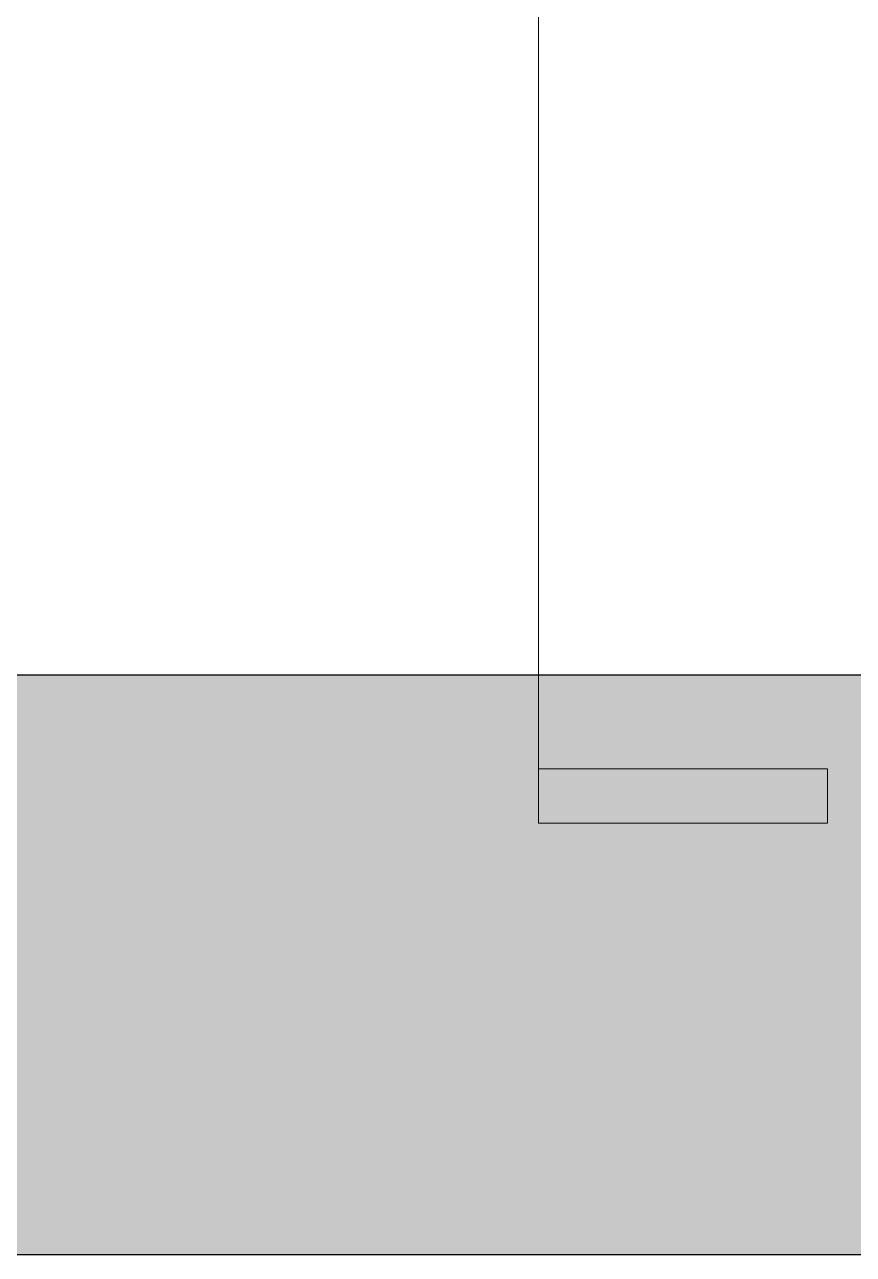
# Model space of a CAD drawing. Header units: inches. Extents: x -1287 to 1590, y -3558 to 989.
# Drawn here: x 177.1 to 211.4, y -1.2 to 49.8 of the extents above; entities that cross this region are included whole.
import ezdxf

# ---------------------------------------------------------------- set-up
doc = ezdxf.new("R2010")
doc.units = ezdxf.units.IN
doc.header["$MEASUREMENT"] = 0
for name, color, linetype, lineweight in [('A-WALL', 113, 'Continuous', 18), ('A-WALL-PATT', 111, 'Continuous', 18), ('G-ANNO-SYMB', 111, 'Continuous', 9)]:
    doc.layers.add(name, color=color, linetype=linetype, lineweight=lineweight)

# ---------------------------------------------------------------- blocks, each defined once
blk = doc.blocks.new('Detail View - 3_32_ x 3_8_-334918-1st Floor Construction')
at = {"layer": 'G-ANNO-SYMB'}
blk.add_hatch(color=256, dxfattribs=at).paths.add_polyline_path([(0, 0.2495), (0, 0), (-0.0469, 0), (-0.0469, 0.2495)], flags=0)
for p, q in [((0, 0.2495), (-0.0469, 0.2495)), ((-0.0469, 0.2495), (-0.0469, 0)), ((0, 0), (0, 0.2495)), ((-0.0469, 0), (0, 0))]:
    blk.add_line(p, q, dxfattribs=at)

msp = doc.modelspace()

# ---------------------------------------------------------------- hatches: boundary and pattern name
at = {"layer": 'A-WALL-PATT', "lineweight": 9}
h = msp.add_hatch(color=7, dxfattribs=at)
h.paths.add_polyline_path([(452.049, -1.167), (464.276, -1.167), (464.276, 22.833), (18.215, 22.833), (18.215, -1.167), (423.194, -1.167)], flags=0)
h.paths.add_polyline_path([(420.776, -0.266), (420.776, 1.734), (423.194, 1.734), (423.194, -0.266)], flags=0)

# ---------------------------------------------------------------- linework, layer by layer
at = {"layer": 'A-WALL', "color": 8, "lineweight": 30}
for p, q in [((464.276, 22.833), (18.215, 22.833)), ((1.715, -1.167), (480.776, -1.167))]:
    msp.add_line(p, q, dxfattribs=at)
at = {"layer": 'G-ANNO-SYMB'}
msp.add_line((198.359, 326.945), (198.359, 18.95), dxfattribs=at)

# ---------------------------------------------------------------- block references
at = {"layer": 'G-ANNO-SYMB', "extrusion": (0, 0, -1), "xscale": 47.99999999999997, "yscale": 47.99999999999997, "zscale": 47.99999999999997, "rotation": 90.00000000000053}
msp.add_blockref('Detail View - 3_32_ x 3_8_-334918-1st Floor Construction', (-198.359, 18.95), dxfattribs=at)

doc.saveas('drawing.dxf')
